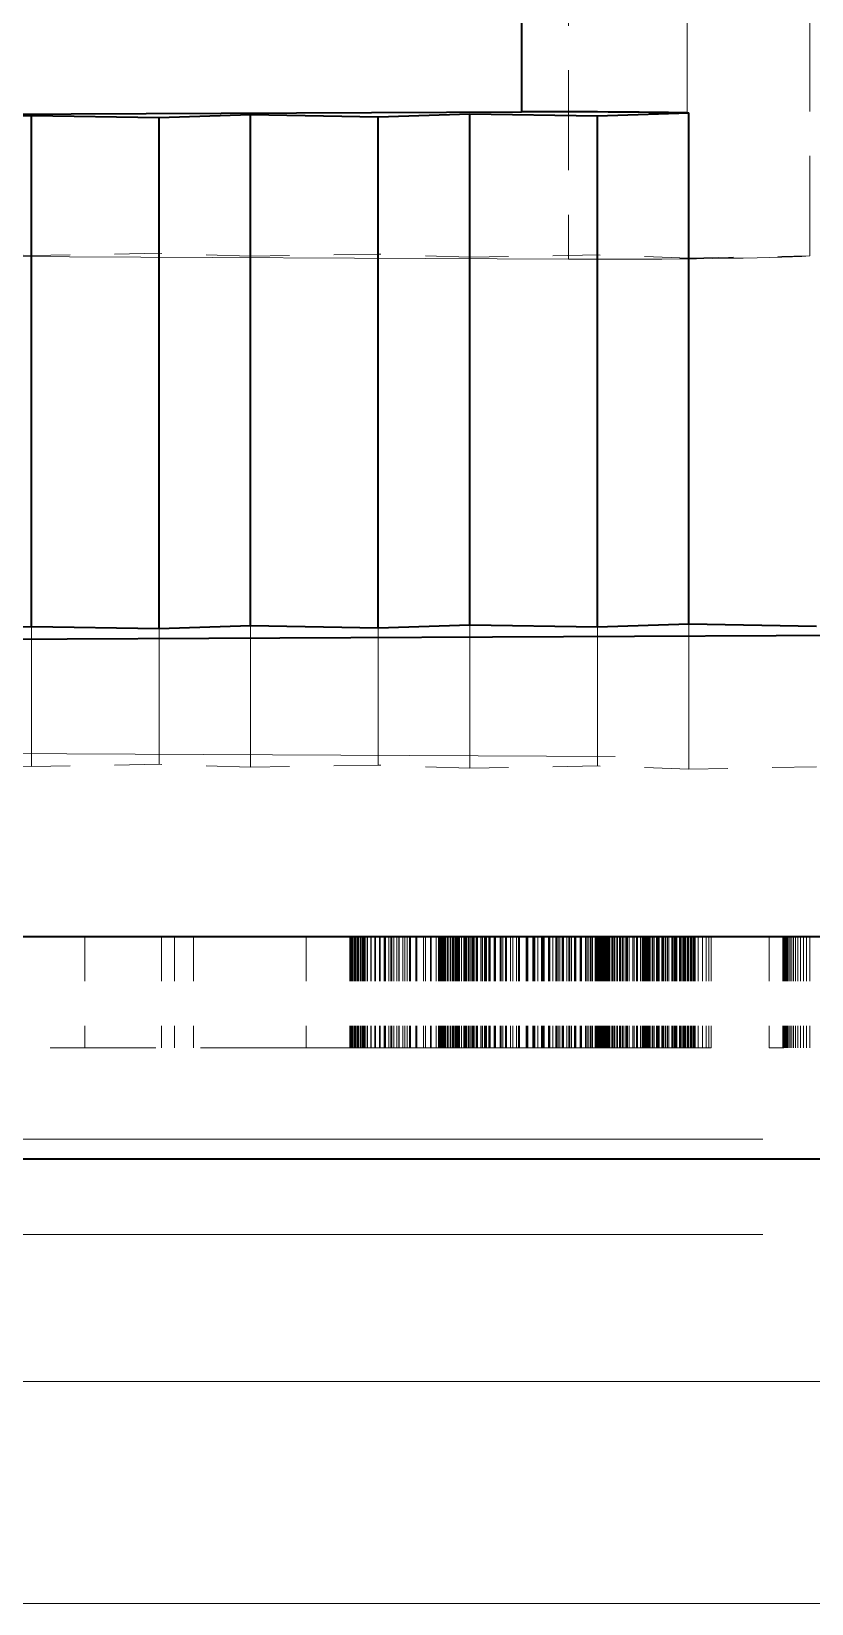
# Model space of a CAD drawing. Extents: x 23 to 587, y 4 to 413.
# Drawn here: x 103.247 to 105.003, y 247.85 to 251.387 of the extents above; entities that cross this region are included whole.
import ezdxf

# ---------------------------------------------------------------- set-up
doc = ezdxf.new("R2010")
doc.units = 0
doc.linetypes.add('DASHED', pattern=[15, 12, -3])
doc.layers.get('0').update_dxf_attribs({"lineweight": 13})

# ---------------------------------------------------------------- blocks, each defined once
blk = doc.blocks.new('BLOCK6915')
at = {"color": 7, "lineweight": 35, "ltscale": 0.037489}
blk.add_line((29.3516, 75.7114), (29.3516, 74.2118), dxfattribs=at)
at = {"color": 7, "lineweight": 13, "ltscale": 0.037489}
blk.add_line((30.0969, 75.7072), (30.0969, 74.2076), dxfattribs=at)
at = {"color": 7, "linetype": 'DASHED', "lineweight": 13, "ltscale": 0.037489}
for p, q in [((30.6499, 73.5638), (30.6499, 75.0634)), ((29.563, 75.049), (29.563, 73.5494))]:
    blk.add_line(p, q, dxfattribs=at)
at = {"color": 7, "lineweight": 35, "ltscale": 0.464706}
blk.add_line((10.7635, 74.1305), (29.3516, 74.2118), dxfattribs=at)
at = {"color": 7, "lineweight": 35, "ltscale": 0.010311}
for p, q in [((29.6929, 74.1939), (30.1051, 74.2075)), ((26.7326, 74.1823), (27.1449, 74.1959)), ((27.7194, 74.1861), (28.1316, 74.1998)), ((28.7061, 74.19), (29.1183, 74.2036)), ((26.7326, 71.8829), (27.1449, 71.8966)), ((27.7194, 71.8868), (28.1316, 71.9004)), ((28.7061, 71.8906), (29.1183, 71.9043)), ((29.6929, 71.8945), (30.1051, 71.9082))]:
    blk.add_line(p, q, dxfattribs=at)
at = {"color": 7, "lineweight": 35, "ltscale": 0.000204182}
blk.add_line((30.0969, 74.2076), (30.1051, 74.2075), dxfattribs=at)
at = {"color": 7, "lineweight": 35, "ltscale": 0.057484}
for p, q in [((30.1051, 71.9082), (30.1051, 74.2075)), ((27.1449, 71.8966), (27.1449, 74.1959)), ((27.7194, 71.8868), (27.7194, 74.1861)), ((28.1316, 71.9004), (28.1316, 74.1998)), ((28.7061, 71.8906), (28.7061, 74.19)), ((29.1183, 71.9043), (29.1183, 74.2036)), ((29.6929, 71.8945), (29.6929, 74.1939))]:
    blk.add_line(p, q, dxfattribs=at)
at = {"color": 7, "lineweight": 35, "ltscale": 0.014365}
for p, q in [((27.1449, 74.1959), (27.7194, 74.1861)), ((28.1316, 74.1998), (28.7061, 74.19)), ((29.1183, 74.2036), (29.6929, 74.1939)), ((27.1449, 71.8966), (27.7194, 71.8868)), ((28.1316, 71.9004), (28.7061, 71.8906)), ((29.1183, 71.9043), (29.6929, 71.8945)), ((30.1051, 71.9082), (30.6796, 71.8984))]:
    blk.add_line(p, q, dxfattribs=at)
at = {"color": 7, "linetype": 'DASHED', "lineweight": 13, "ltscale": 0.46999}
blk.add_line((29.563, 73.5494), (10.7636, 73.6315), dxfattribs=at)
at = {"color": 7, "linetype": 'DASHED', "lineweight": 13, "ltscale": 0.010311}
for p, q in [((27.1449, 73.5661), (26.7326, 73.5797)), ((28.1316, 73.5622), (27.7194, 73.5759)), ((29.1183, 73.5584), (28.7061, 73.572)), ((30.1051, 73.5545), (29.6929, 73.5682)), ((27.1449, 71.2667), (26.7326, 71.2804)), ((28.1316, 71.2629), (27.7194, 71.2765)), ((29.1183, 71.259), (28.7061, 71.2727)), ((30.1051, 71.2552), (29.6929, 71.2688))]:
    blk.add_line(p, q, dxfattribs=at)
at = {"color": 7, "linetype": 'DASHED', "lineweight": 13, "ltscale": 0.014365}
for p, q in [((27.7194, 73.5759), (27.1449, 73.5661)), ((28.7061, 73.572), (28.1316, 73.5622)), ((29.6929, 73.5682), (29.1183, 73.5584)), ((27.7194, 71.2765), (27.1449, 71.2667)), ((28.7061, 71.2727), (28.1316, 71.2629)), ((29.6929, 71.2688), (29.1183, 71.259)), ((30.6796, 71.265), (30.1051, 71.2552))]:
    blk.add_line(p, q, dxfattribs=at)
at = {"color": 7, "linetype": 'DASHED', "lineweight": 13, "ltscale": 0.057484}
for p, q in [((27.7194, 71.2765), (27.7194, 73.5759)), ((28.7061, 71.2727), (28.7061, 73.572)), ((29.6929, 71.2688), (29.6929, 73.5682)), ((27.1449, 71.2667), (27.1449, 73.5661)), ((28.1316, 71.2629), (28.1316, 73.5622)), ((29.1183, 71.259), (29.1183, 73.5584)), ((30.1051, 71.2552), (30.1051, 73.5545))]:
    blk.add_line(p, q, dxfattribs=at)
at = {"color": 7, "linetype": 'DASHED', "lineweight": 13, "ltscale": 0.013623}
blk.add_line((30.1051, 73.5545), (30.6499, 73.5638), dxfattribs=at)
at = {"color": 7, "lineweight": 35, "ltscale": 0.135917}
blk.add_line((31.8, 71.8613), (26.3634, 71.8356), dxfattribs=at)
at = {"color": 7, "linetype": 'DASHED', "lineweight": 13, "ltscale": 0.340919}
blk.add_line((40, 71.2632), (26.3634, 71.3277), dxfattribs=at)
at = {"color": 7, "lineweight": 35}
for p, q in [((63, 70.5), (17, 70.5)), ((68, 69.5), (-68, 69.5)), ((63, 69.5), (17, 69.5))]:
    blk.add_line(p, q, dxfattribs=at)
at = {"color": 7, "linetype": 'DASHED', "lineweight": 13, "ltscale": 0.0125}
for p, q in [((27.385, 70.5), (27.385, 70)), ((27.7303, 70.5), (27.7303, 70)), ((27.7888, 70.5), (27.7888, 70)), ((27.8749, 70.5), (27.8749, 70)), ((28.3823, 70.5), (28.3823, 70)), ((28.5787, 70.5), (28.5787, 70)), ((28.5795, 70.5), (28.5795, 70)), ((28.5797, 70.5), (28.5797, 70)), ((28.5819, 70.5), (28.5819, 70)), ((28.5826, 70.5), (28.5826, 70)), ((28.5859, 70.5), (28.5859, 70)), ((28.5873, 70.5), (28.5873, 70)), ((28.5915, 70.5), (28.5915, 70)), ((28.594, 70.5), (28.594, 70)), ((28.5987, 70.5), (28.5987, 70)), ((28.6026, 70.5), (28.6026, 70)), ((28.6075, 70.5), (28.6075, 70)), ((28.6131, 70.5), (28.6131, 70)), ((28.6178, 70.5), (28.6178, 70)), ((28.6255, 70.5), (28.6255, 70)), ((28.6298, 70.5), (28.6298, 70)), ((28.636, 70.5), (28.636, 70)), ((28.6398, 70.5), (28.6398, 70)), ((28.6398, 70.5), (28.6398, 70)), ((28.6434, 70.5), (28.6434, 70)), ((28.6471, 70.5), (28.6471, 70)), ((28.6561, 70.5), (28.6561, 70)), ((28.658, 70.5), (28.658, 70)), ((28.6585, 70.5), (28.6585, 70)), ((28.6726, 70.5), (28.6726, 70)), ((28.6742, 70.5), (28.6742, 70)), ((28.6751, 70.5), (28.6751, 70)), ((28.6908, 70.5), (28.6908, 70)), ((28.6929, 70.5), (28.6929, 70)), ((28.6941, 70.5), (28.6941, 70)), ((28.712, 70.5), (28.712, 70)), ((28.7126, 70.5), (28.7126, 70)), ((28.7156, 70.5), (28.7156, 70)), ((28.7322, 70.5), (28.7322, 70)), ((28.738, 70.5), (28.738, 70)), ((28.7386, 70.5), (28.7386, 70)), ((28.7537, 70.5), (28.7537, 70)), ((28.7633, 70.5), (28.7633, 70)), ((28.767, 70.5), (28.767, 70)), ((28.7764, 70.5), (28.7764, 70)), ((28.7895, 70.5), (28.7895, 70)), ((28.7996, 70.5), (28.7996, 70)), ((28.8004, 70.5), (28.8004, 70)), ((28.8173, 70.5), (28.8173, 70)), ((28.8255, 70.5), (28.8255, 70)), ((28.8359, 70.5), (28.8359, 70)), ((28.8467, 70.5), (28.8467, 70)), ((28.8519, 70.5), (28.8519, 70)), ((28.8758, 70.5), (28.8758, 70)), ((28.8777, 70.5), (28.8777, 70)), ((28.879, 70.5), (28.879, 70)), ((28.8795, 70.5), (28.8795, 70)), ((28.9093, 70.5), (28.9093, 70)), ((28.9102, 70.5), (28.9102, 70)), ((28.9195, 70.5), (28.9195, 70)), ((28.9422, 70.5), (28.9422, 70)), ((28.9444, 70.5), (28.9444, 70)), ((28.9668, 70.5), (28.9668, 70)), ((28.9781, 70.5), (28.9781, 70)), ((28.9801, 70.5), (28.9801, 70)), ((28.9826, 70.5), (28.9826, 70)), ((28.983, 70.5), (28.983, 70)), ((28.9835, 70.5), (28.9835, 70)), ((28.9842, 70.5), (28.9842, 70)), ((28.9863, 70.5), (28.9863, 70)), ((28.9865, 70.5), (28.9865, 70)), ((28.9892, 70.5), (28.9892, 70)), ((28.9915, 70.5), (28.9915, 70)), ((28.993, 70.5), (28.993, 70)), ((28.9975, 70.5), (28.9975, 70)), ((28.9984, 70.5), (28.9984, 70)), ((29.0029, 70.5), (29.0029, 70)), ((29.0073, 70.5), (29.0073, 70)), ((29.0092, 70.5), (29.0092, 70)), ((29.0163, 70.5), (29.0163, 70)), ((29.0171, 70.5), (29.0171, 70)), ((29.0176, 70.5), (29.0176, 70)), ((29.0179, 70.5), (29.0179, 70)), ((29.0182, 70.5), (29.0182, 70)), ((29.0242, 70.5), (29.0242, 70)), ((29.031, 70.5), (29.031, 70)), ((29.0331, 70.5), (29.0331, 70)), ((29.0399, 70.5), (29.0399, 70)), ((29.0433, 70.5), (29.0433, 70)), ((29.0456, 70.5), (29.0456, 70)), ((29.0459, 70.5), (29.0459, 70)), ((29.0526, 70.5), (29.0526, 70)), ((29.0547, 70.5), (29.0547, 70)), ((29.0569, 70.5), (29.0569, 70)), ((29.0591, 70.5), (29.0591, 70)), ((29.0607, 70.5), (29.0607, 70)), ((29.0627, 70.5), (29.0627, 70)), ((29.0674, 70.5), (29.0674, 70)), ((29.0701, 70.5), (29.0701, 70)), ((29.0728, 70.5), (29.0728, 70)), ((29.0806, 70.5), (29.0806, 70)), ((29.0813, 70.5), (29.0813, 70)), ((29.0815, 70.5), (29.0815, 70)), ((29.0923, 70.5), (29.0923, 70)), ((29.0964, 70.5), (29.0964, 70)), ((29.0978, 70.5), (29.0978, 70)), ((29.1022, 70.5), (29.1022, 70)), ((29.1042, 70.5), (29.1042, 70)), ((29.1052, 70.5), (29.1052, 70)), ((29.1128, 70.5), (29.1128, 70)), ((29.1193, 70.5), (29.1193, 70)), ((29.1249, 70.5), (29.1249, 70)), ((29.1305, 70.5), (29.1305, 70)), ((29.1313, 70.5), (29.1313, 70)), ((29.1346, 70.5), (29.1346, 70)), ((29.1405, 70.5), (29.1405, 70)), ((29.1493, 70.5), (29.1493, 70)), ((29.1495, 70.5), (29.1495, 70)), ((29.151, 70.5), (29.151, 70)), ((29.1524, 70.5), (29.1524, 70)), ((29.1689, 70.5), (29.1689, 70)), ((29.1694, 70.5), (29.1694, 70)), ((29.176, 70.5), (29.176, 70)), ((29.1848, 70.5), (29.1848, 70)), ((29.1855, 70.5), (29.1855, 70)), ((29.1886, 70.5), (29.1886, 70)), ((29.1936, 70.5), (29.1936, 70)), ((29.2037, 70.5), (29.2037, 70)), ((29.2044, 70.5), (29.2044, 70)), ((29.2051, 70.5), (29.2051, 70)), ((29.2099, 70.5), (29.2099, 70)), ((29.2283, 70.5), (29.2283, 70)), ((29.2309, 70.5), (29.2309, 70)), ((29.2329, 70.5), (29.2329, 70)), ((29.2348, 70.5), (29.2348, 70)), ((29.2552, 70.5), (29.2552, 70)), ((29.2576, 70.5), (29.2576, 70)), ((29.258, 70.5), (29.258, 70)), ((29.2596, 70.5), (29.2596, 70)), ((29.2671, 70.5), (29.2671, 70)), ((29.2788, 70.5), (29.2788, 70)), ((29.2828, 70.5), (29.2828, 70)), ((29.2841, 70.5), (29.2841, 70)), ((29.3013, 70.5), (29.3013, 70)), ((29.3122, 70.5), (29.3122, 70)), ((29.3283, 70.5), (29.3283, 70)), ((29.3293, 70.5), (29.3293, 70)), ((29.3374, 70.5), (29.3374, 70)), ((29.342, 70.5), (29.342, 70)), ((29.3722, 70.5), (29.3722, 70)), ((29.3736, 70.5), (29.3736, 70)), ((29.3755, 70.5), (29.3755, 70)), ((29.3795, 70.5), (29.3795, 70)), ((29.4027, 70.5), (29.4027, 70)), ((29.4068, 70.5), (29.4068, 70)), ((29.4115, 70.5), (29.4115, 70)), ((29.4246, 70.5), (29.4246, 70)), ((29.4413, 70.5), (29.4413, 70)), ((29.4461, 70.5), (29.4461, 70)), ((29.4482, 70.5), (29.4482, 70)), ((29.4536, 70.5), (29.4536, 70)), ((29.4726, 70.5), (29.4726, 70)), ((29.4742, 70.5), (29.4742, 70)), ((29.4791, 70.5), (29.4791, 70)), ((29.4923, 70.5), (29.4923, 70)), ((29.4928, 70.5), (29.4928, 70)), ((29.5056, 70.5), (29.5056, 70)), ((29.5107, 70.5), (29.5107, 70)), ((29.5163, 70.5), (29.5163, 70)), ((29.5242, 70.5), (29.5242, 70)), ((29.535, 70.5), (29.535, 70)), ((29.5354, 70.5), (29.5354, 70)), ((29.5407, 70.5), (29.5407, 70)), ((29.5555, 70.5), (29.5555, 70)), ((29.5558, 70.5), (29.5558, 70)), ((29.5637, 70.5), (29.5637, 70)), ((29.5692, 70.5), (29.5692, 70)), ((29.5764, 70.5), (29.5764, 70)), ((29.5905, 70.5), (29.5905, 70)), ((29.5905, 70.5), (29.5905, 70)), ((29.5913, 70.5), (29.5913, 70)), ((29.5962, 70.5), (29.5962, 70)), ((29.6149, 70.5), (29.6149, 70)), ((29.6158, 70.5), (29.6158, 70)), ((29.6164, 70.5), (29.6164, 70)), ((29.621, 70.5), (29.621, 70)), ((29.6217, 70.5), (29.6217, 70)), ((29.6395, 70.5), (29.6395, 70)), ((29.6456, 70.5), (29.6456, 70)), ((29.6472, 70.5), (29.6472, 70)), ((29.6548, 70.5), (29.6548, 70)), ((29.6551, 70.5), (29.6551, 70)), ((29.6617, 70.5), (29.6617, 70)), ((29.6681, 70.5), (29.6681, 70)), ((29.6691, 70.5), (29.6691, 70)), ((29.6702, 70.5), (29.6702, 70)), ((29.6824, 70.5), (29.6824, 70)), ((29.6865, 70.5), (29.6865, 70)), ((29.6891, 70.5), (29.6891, 70)), ((29.6924, 70.5), (29.6924, 70)), ((29.6946, 70.5), (29.6946, 70)), ((29.6979, 70.5), (29.6979, 70)), ((29.6989, 70.5), (29.6989, 70)), ((29.6992, 70.5), (29.6992, 70)), ((29.7001, 70.5), (29.7001, 70)), ((29.7015, 70.5), (29.7015, 70)), ((29.7035, 70.5), (29.7035, 70)), ((29.7055, 70.5), (29.7055, 70)), ((29.7061, 70.5), (29.7061, 70)), ((29.7081, 70.5), (29.7081, 70)), ((29.7086, 70.5), (29.7086, 70)), ((29.7092, 70.5), (29.7092, 70)), ((29.713, 70.5), (29.713, 70)), ((29.7148, 70.5), (29.7148, 70)), ((29.7151, 70.5), (29.7151, 70)), ((29.7171, 70.5), (29.7171, 70)), ((29.7173, 70.5), (29.7173, 70)), ((29.7215, 70.5), (29.7215, 70)), ((29.7221, 70.5), (29.7221, 70)), ((29.7235, 70.5), (29.7235, 70)), ((29.7249, 70.5), (29.7249, 70)), ((29.7266, 70.5), (29.7266, 70)), ((29.7276, 70.5), (29.7276, 70)), ((29.7284, 70.5), (29.7284, 70)), ((29.7305, 70.5), (29.7305, 70)), ((29.7315, 70.5), (29.7315, 70)), ((29.7338, 70.5), (29.7338, 70)), ((29.7363, 70.5), (29.7363, 70)), ((29.7369, 70.5), (29.7369, 70)), ((29.7408, 70.5), (29.7408, 70)), ((29.7411, 70.5), (29.7411, 70)), ((29.7411, 70.5), (29.7411, 70)), ((29.7432, 70.5), (29.7432, 70)), ((29.744, 70.5), (29.744, 70)), ((29.7441, 70.5), (29.7441, 70)), ((29.7459, 70.5), (29.7459, 70)), ((29.7459, 70.5), (29.7459, 70)), ((29.7465, 70.5), (29.7465, 70)), ((29.7494, 70.5), (29.7494, 70)), ((29.7583, 70.5), (29.7583, 70)), ((29.7587, 70.5), (29.7587, 70)), ((29.763, 70.5), (29.763, 70)), ((29.769, 70.5), (29.769, 70)), ((29.769, 70.5), (29.769, 70)), ((29.7713, 70.5), (29.7713, 70)), ((29.772, 70.5), (29.772, 70)), ((29.7804, 70.5), (29.7804, 70)), ((29.7842, 70.5), (29.7842, 70)), ((29.7928, 70.5), (29.7928, 70)), ((29.7949, 70.5), (29.7949, 70)), ((29.7963, 70.5), (29.7963, 70)), ((29.8042, 70.5), (29.8042, 70)), ((29.8062, 70.5), (29.8062, 70)), ((29.812, 70.5), (29.812, 70)), ((29.8127, 70.5), (29.8127, 70)), ((29.8206, 70.5), (29.8206, 70)), ((29.8243, 70.5), (29.8243, 70)), ((29.8282, 70.5), (29.8282, 70)), ((29.836, 70.5), (29.836, 70)), ((29.8524, 70.5), (29.8524, 70)), ((29.8524, 70.5), (29.8524, 70)), ((29.8585, 70.5), (29.8585, 70)), ((29.8697, 70.5), (29.8697, 70)), ((29.8737, 70.5), (29.8737, 70)), ((29.8873, 70.5), (29.8873, 70)), ((29.8878, 70.5), (29.8878, 70)), ((29.8883, 70.5), (29.8883, 70)), ((29.8967, 70.5), (29.8967, 70)), ((29.8978, 70.5), (29.8978, 70)), ((29.8997, 70.5), (29.8997, 70)), ((29.9026, 70.5), (29.9026, 70)), ((29.9064, 70.5), (29.9064, 70)), ((29.9068, 70.5), (29.9068, 70)), ((29.9111, 70.5), (29.9111, 70)), ((29.9145, 70.5), (29.9145, 70)), ((29.9167, 70.5), (29.9167, 70)), ((29.9197, 70.5), (29.9197, 70)), ((29.9203, 70.5), (29.9203, 70)), ((29.9233, 70.5), (29.9233, 70)), ((29.9266, 70.5), (29.9266, 70)), ((29.9308, 70.5), (29.9308, 70)), ((29.9392, 70.5), (29.9392, 70)), ((29.9403, 70.5), (29.9403, 70)), ((29.9473, 70.5), (29.9473, 70)), ((29.9484, 70.5), (29.9484, 70)), ((29.9486, 70.5), (29.9486, 70)), ((29.9591, 70.5), (29.9591, 70)), ((29.9621, 70.5), (29.9621, 70)), ((29.9645, 70.5), (29.9645, 70)), ((29.9688, 70.5), (29.9688, 70)), ((29.9709, 70.5), (29.9709, 70)), ((29.9834, 70.5), (29.9834, 70)), ((29.9841, 70.5), (29.9841, 70)), ((29.9871, 70.5), (29.9871, 70)), ((29.9912, 70.5), (29.9912, 70)), ((29.9986, 70.5), (29.9986, 70)), ((30.0011, 70.5), (30.0011, 70)), ((30.0083, 70.5), (30.0083, 70)), ((30.0144, 70.5), (30.0144, 70)), ((30.0145, 70.5), (30.0145, 70)), ((30.0148, 70.5), (30.0148, 70)), ((30.0279, 70.5), (30.0279, 70)), ((30.0316, 70.5), (30.0316, 70)), ((30.0369, 70.5), (30.0369, 70)), ((30.0386, 70.5), (30.0386, 70)), ((30.0424, 70.5), (30.0424, 70)), ((30.046, 70.5), (30.046, 70)), ((30.0501, 70.5), (30.0501, 70)), ((30.0625, 70.5), (30.0625, 70)), ((30.0663, 70.5), (30.0663, 70)), ((30.0693, 70.5), (30.0693, 70)), ((30.07, 70.5), (30.07, 70)), ((30.0772, 70.5), (30.0772, 70)), ((30.0823, 70.5), (30.0823, 70)), ((30.0866, 70.5), (30.0866, 70)), ((30.0902, 70.5), (30.0902, 70)), ((30.0911, 70.5), (30.0911, 70)), ((30.0985, 70.5), (30.0985, 70)), ((30.1014, 70.5), (30.1014, 70)), ((30.1032, 70.5), (30.1032, 70)), ((30.111, 70.5), (30.111, 70)), ((30.1137, 70.5), (30.1137, 70)), ((30.116, 70.5), (30.116, 70)), ((30.1188, 70.5), (30.1188, 70)), ((30.1244, 70.5), (30.1244, 70)), ((30.1248, 70.5), (30.1248, 70)), ((30.1253, 70.5), (30.1253, 70)), ((30.1292, 70.5), (30.1292, 70)), ((30.1308, 70.5), (30.1308, 70)), ((30.1318, 70.5), (30.1318, 70)), ((30.1326, 70.5), (30.1326, 70)), ((30.1471, 70.5), (30.1471, 70)), ((30.1665, 70.5), (30.1665, 70)), ((30.1826, 70.5), (30.1826, 70)), ((30.1954, 70.5), (30.1954, 70)), ((30.2049, 70.5), (30.2049, 70)), ((30.4657, 70.5), (30.4657, 70)), ((30.5283, 70.5), (30.5283, 70)), ((30.5286, 70.5), (30.5286, 70)), ((30.5296, 70.5), (30.5296, 70)), ((30.5312, 70.5), (30.5312, 70)), ((30.5335, 70.5), (30.5335, 70)), ((30.5364, 70.5), (30.5364, 70)), ((30.54, 70.5), (30.54, 70)), ((30.5443, 70.5), (30.5443, 70)), ((30.5492, 70.5), (30.5492, 70)), ((30.5548, 70.5), (30.5548, 70)), ((30.561, 70.5), (30.561, 70)), ((30.5681, 70.5), (30.5681, 70)), ((30.5763, 70.5), (30.5763, 70)), ((30.5856, 70.5), (30.5856, 70)), ((30.596, 70.5), (30.596, 70)), ((30.6076, 70.5), (30.6076, 70)), ((30.6202, 70.5), (30.6202, 70)), ((30.6339, 70.5), (30.6339, 70)), ((30.6487, 70.5), (30.6487, 70))]:
    blk.add_line(p, q, dxfattribs=at)
at = {"color": 7, "linetype": 'DASHED', "lineweight": 13, "ltscale": 0.039734}
blk.add_line((28.3823, 70), (26.7929, 70), dxfattribs=at)
at = {"color": 7, "linetype": 'DASHED', "lineweight": 13, "ltscale": 0.004911}
blk.add_line((28.5787, 70), (28.3823, 70), dxfattribs=at)
at = {"color": 7, "linetype": 'DASHED', "lineweight": 13, "ltscale": 5.99e-05}
blk.add_line((28.5819, 70), (28.5795, 70), dxfattribs=at)
at = {"color": 7, "linetype": 'DASHED', "lineweight": 13, "ltscale": 9.995e-05}
blk.add_line((28.5859, 70), (28.5819, 70), dxfattribs=at)
at = {"color": 7, "linetype": 'DASHED', "lineweight": 13, "ltscale": 0.0001396}
blk.add_line((28.5915, 70), (28.5859, 70), dxfattribs=at)
at = {"color": 7, "linetype": 'DASHED', "lineweight": 13, "ltscale": 0.0001793}
blk.add_line((28.5987, 70), (28.5915, 70), dxfattribs=at)
at = {"color": 7, "linetype": 'DASHED', "lineweight": 13, "ltscale": 0.000219725}
blk.add_line((28.6075, 70), (28.5987, 70), dxfattribs=at)
at = {"color": 7, "linetype": 'DASHED', "lineweight": 13, "ltscale": 0.0002594}
blk.add_line((28.6178, 70), (28.6075, 70), dxfattribs=at)
at = {"color": 7, "linetype": 'DASHED', "lineweight": 13, "ltscale": 0.000299075}
blk.add_line((28.6298, 70), (28.6178, 70), dxfattribs=at)
at = {"color": 7, "linetype": 'DASHED', "lineweight": 13, "ltscale": 0.000339125}
blk.add_line((28.6434, 70), (28.6298, 70), dxfattribs=at)
at = {"color": 7, "linetype": 'DASHED', "lineweight": 13, "ltscale": 9.31e-05}
blk.add_line((28.6398, 70), (28.636, 70), dxfattribs=at)
at = {"color": 7, "linetype": 'DASHED', "lineweight": 13, "ltscale": 0.0001831}
blk.add_line((28.6471, 70), (28.6398, 70), dxfattribs=at)
at = {"color": 7, "linetype": 'DASHED', "lineweight": 13, "ltscale": 0.0002739}
blk.add_line((28.658, 70), (28.6471, 70), dxfattribs=at)
at = {"color": 7, "linetype": 'DASHED', "lineweight": 13, "ltscale": 0.000363925}
blk.add_line((28.6726, 70), (28.658, 70), dxfattribs=at)
at = {"color": 7, "linetype": 'DASHED', "lineweight": 13, "ltscale": 0.0004547}
blk.add_line((28.6908, 70), (28.6726, 70), dxfattribs=at)
at = {"color": 7, "linetype": 'DASHED', "lineweight": 13, "ltscale": 0.00054475}
blk.add_line((28.7126, 70), (28.6908, 70), dxfattribs=at)
at = {"color": 7, "linetype": 'DASHED', "lineweight": 13, "ltscale": 0.000506225}
blk.add_line((28.7322, 70), (28.712, 70), dxfattribs=at)
at = {"color": 7, "linetype": 'DASHED', "lineweight": 13, "ltscale": 0.000635125}
blk.add_line((28.738, 70), (28.7126, 70), dxfattribs=at)
at = {"color": 7, "linetype": 'DASHED', "lineweight": 13, "ltscale": 0.000725575}
blk.add_line((28.767, 70), (28.738, 70), dxfattribs=at)
at = {"color": 7, "linetype": 'DASHED', "lineweight": 13, "ltscale": 0.00081595}
blk.add_line((28.7996, 70), (28.767, 70), dxfattribs=at)
at = {"color": 7, "linetype": 'DASHED', "lineweight": 13, "ltscale": 0.000598525}
blk.add_line((28.8004, 70), (28.7764, 70), dxfattribs=at)
at = {"color": 7, "linetype": 'DASHED', "lineweight": 13, "ltscale": 0.000906375}
blk.add_line((28.8359, 70), (28.7996, 70), dxfattribs=at)
at = {"color": 7, "linetype": 'DASHED', "lineweight": 13, "ltscale": 0.0009983}
blk.add_line((28.8758, 70), (28.8359, 70), dxfattribs=at)
at = {"color": 7, "linetype": 'DASHED', "lineweight": 13, "ltscale": 0.001091}
blk.add_line((28.9195, 70), (28.8758, 70), dxfattribs=at)
at = {"color": 7, "linetype": 'DASHED', "lineweight": 13, "ltscale": 0.001184}
blk.add_line((28.9668, 70), (28.9195, 70), dxfattribs=at)
at = {"color": 7, "linetype": 'DASHED', "lineweight": 13, "ltscale": 0.001278}
blk.add_line((29.0179, 70), (28.9668, 70), dxfattribs=at)
at = {"color": 7, "linetype": 'DASHED', "lineweight": 13, "ltscale": 0.001051}
blk.add_line((29.0591, 70), (29.0171, 70), dxfattribs=at)
at = {"color": 7, "linetype": 'DASHED', "lineweight": 13, "ltscale": 0.001371}
blk.add_line((29.0728, 70), (29.0179, 70), dxfattribs=at)
at = {"color": 7, "linetype": 'DASHED', "lineweight": 13, "ltscale": 0.001464}
blk.add_line((29.1313, 70), (29.0728, 70), dxfattribs=at)
at = {"color": 7, "linetype": 'DASHED', "lineweight": 13, "ltscale": 0.001557}
blk.add_line((29.1936, 70), (29.1313, 70), dxfattribs=at)
at = {"color": 7, "linetype": 'DASHED', "lineweight": 13, "ltscale": 0.00165}
blk.add_line((29.2596, 70), (29.1936, 70), dxfattribs=at)
at = {"color": 7, "linetype": 'DASHED', "lineweight": 13, "ltscale": 0.001743}
blk.add_line((29.3293, 70), (29.2596, 70), dxfattribs=at)
at = {"color": 7, "linetype": 'DASHED', "lineweight": 13, "ltscale": 0.001836}
blk.add_line((29.4027, 70), (29.3293, 70), dxfattribs=at)
at = {"color": 7, "linetype": 'DASHED', "lineweight": 13, "ltscale": 0.001136}
blk.add_line((29.4482, 70), (29.4027, 70), dxfattribs=at)
at = {"color": 7, "linetype": 'DASHED', "lineweight": 13, "ltscale": 0.001102}
blk.add_line((29.4923, 70), (29.4482, 70), dxfattribs=at)
at = {"color": 7, "linetype": 'DASHED', "lineweight": 13, "ltscale": 0.001069}
blk.add_line((29.535, 70), (29.4923, 70), dxfattribs=at)
at = {"color": 7, "linetype": 'DASHED', "lineweight": 13, "ltscale": 0.001035}
blk.add_line((29.5764, 70), (29.535, 70), dxfattribs=at)
at = {"color": 7, "linetype": 'DASHED', "lineweight": 13, "ltscale": 0.001001}
blk.add_line((29.6164, 70), (29.5764, 70), dxfattribs=at)
at = {"color": 7, "linetype": 'DASHED', "lineweight": 13, "ltscale": 0.000967025}
blk.add_line((29.6551, 70), (29.6164, 70), dxfattribs=at)
at = {"color": 7, "linetype": 'DASHED', "lineweight": 13, "ltscale": 0.000933075}
blk.add_line((29.6924, 70), (29.6551, 70), dxfattribs=at)
at = {"color": 7, "linetype": 'DASHED', "lineweight": 13, "ltscale": 0.000899875}
blk.add_line((29.7284, 70), (29.6924, 70), dxfattribs=at)
at = {"color": 7, "linetype": 'DASHED', "lineweight": 13, "ltscale": 0.000865575}
blk.add_line((29.763, 70), (29.7284, 70), dxfattribs=at)
at = {"color": 7, "linetype": 'DASHED', "lineweight": 13, "ltscale": 0.000831975}
blk.add_line((29.7963, 70), (29.763, 70), dxfattribs=at)
at = {"color": 7, "linetype": 'DASHED', "lineweight": 13, "ltscale": 0.000796125}
blk.add_line((29.8282, 70), (29.7963, 70), dxfattribs=at)
at = {"color": 7, "linetype": 'DASHED', "lineweight": 13, "ltscale": 0.000757975}
blk.add_line((29.8585, 70), (29.8282, 70), dxfattribs=at)
at = {"color": 7, "linetype": 'DASHED', "lineweight": 13, "ltscale": 0.00071945}
blk.add_line((29.8873, 70), (29.8585, 70), dxfattribs=at)
at = {"color": 7, "linetype": 'DASHED', "lineweight": 13, "ltscale": 0.0006817}
blk.add_line((29.9145, 70), (29.8873, 70), dxfattribs=at)
at = {"color": 7, "linetype": 'DASHED', "lineweight": 13, "ltscale": 0.00064315}
blk.add_line((29.9403, 70), (29.9145, 70), dxfattribs=at)
at = {"color": 7, "linetype": 'DASHED', "lineweight": 13, "ltscale": 0.000605025}
blk.add_line((29.9645, 70), (29.9403, 70), dxfattribs=at)
at = {"color": 7, "linetype": 'DASHED', "lineweight": 13, "ltscale": 0.00056685}
blk.add_line((29.9871, 70), (29.9645, 70), dxfattribs=at)
at = {"color": 7, "linetype": 'DASHED', "lineweight": 13, "ltscale": 0.000528725}
blk.add_line((30.0083, 70), (29.9871, 70), dxfattribs=at)
at = {"color": 7, "linetype": 'DASHED', "lineweight": 13, "ltscale": 0.000490575}
blk.add_line((30.0279, 70), (30.0083, 70), dxfattribs=at)
at = {"color": 7, "linetype": 'DASHED', "lineweight": 13, "ltscale": 0.000452025}
blk.add_line((30.046, 70), (30.0279, 70), dxfattribs=at)
at = {"color": 7, "linetype": 'DASHED', "lineweight": 13, "ltscale": 0.000411625}
blk.add_line((30.0625, 70), (30.046, 70), dxfattribs=at)
at = {"color": 7, "linetype": 'DASHED', "lineweight": 13, "ltscale": 0.0003681}
blk.add_line((30.0772, 70), (30.0625, 70), dxfattribs=at)
at = {"color": 7, "linetype": 'DASHED', "lineweight": 13, "ltscale": 0.00032465}
blk.add_line((30.0902, 70), (30.0772, 70), dxfattribs=at)
at = {"color": 7, "linetype": 'DASHED', "lineweight": 13, "ltscale": 0.000281525}
blk.add_line((30.1014, 70), (30.0902, 70), dxfattribs=at)
at = {"color": 7, "linetype": 'DASHED', "lineweight": 13, "ltscale": 0.0002384}
blk.add_line((30.111, 70), (30.1014, 70), dxfattribs=at)
at = {"color": 7, "linetype": 'DASHED', "lineweight": 13, "ltscale": 0.00019495}
blk.add_line((30.1188, 70), (30.111, 70), dxfattribs=at)
at = {"color": 7, "linetype": 'DASHED', "lineweight": 13, "ltscale": 0.000151825}
blk.add_line((30.1248, 70), (30.1188, 70), dxfattribs=at)
at = {"color": 7, "linetype": 'DASHED', "lineweight": 13, "ltscale": 0.00010795}
blk.add_line((30.1292, 70), (30.1248, 70), dxfattribs=at)
at = {"color": 7, "linetype": 'DASHED', "lineweight": 13, "ltscale": 6.5225e-05}
blk.add_line((30.1318, 70), (30.1292, 70), dxfattribs=at)
at = {"color": 7, "linetype": 'DASHED', "lineweight": 13, "ltscale": 0.001829}
blk.add_line((30.2049, 70), (30.1318, 70), dxfattribs=at)
at = {"color": 7, "linetype": 'DASHED', "lineweight": 13, "ltscale": 0.001565}
blk.add_line((30.5283, 70), (30.4657, 70), dxfattribs=at)
at = {"color": 7, "linetype": 'DASHED', "lineweight": 13, "ltscale": 0.010096}
blk.add_line((30.9321, 70), (30.5283, 70), dxfattribs=at)
at = {"color": 7, "linetype": 'DASHED', "lineweight": 13, "ltscale": 0.3375}
for p, q in [((35.5, 69.589), (22, 69.589)), ((35.5, 69.1613), (22, 69.1613))]:
    blk.add_line(p, q, dxfattribs=at)
at = {"color": 7, "linetype": 'DASHED', "lineweight": 13}
for p, q in [((68, 68.5), (-68, 68.5)), ((68, 67.5), (-68, 67.5)), ((68, 67.5), (-68, 67.5)), ((-68, 67.5), (68, 67.5))]:
    blk.add_line(p, q, dxfattribs=at)
at = {"color": 7, "lineweight": 13}
blk.add_line((68, 67.5), (-68, 67.5), dxfattribs=at)
at = {"color": 7, "lineweight": 35}
blk.add_ellipse((29.5139, 74.1883), major_axis=(1, 0), ratio=0.023766, start_param=0.94844, end_param=1.733838, dxfattribs=at)
at = {"color": 7, "linetype": 'DASHED', "lineweight": 13}
blk.add_ellipse((29.7253, 73.5729), major_axis=(1, 0), ratio=0.023766, start_param=4.549347, end_param=5.892344, dxfattribs=at)

msp = doc.modelspace()

# ---------------------------------------------------------------- block references
at = {"lineweight": 0, "xscale": 0.5, "yscale": 0.5, "zscale": 0.5}
msp.add_blockref('BLOCK6915', (89.6743, 214.1001), dxfattribs=at)

doc.saveas('drawing.dxf')
